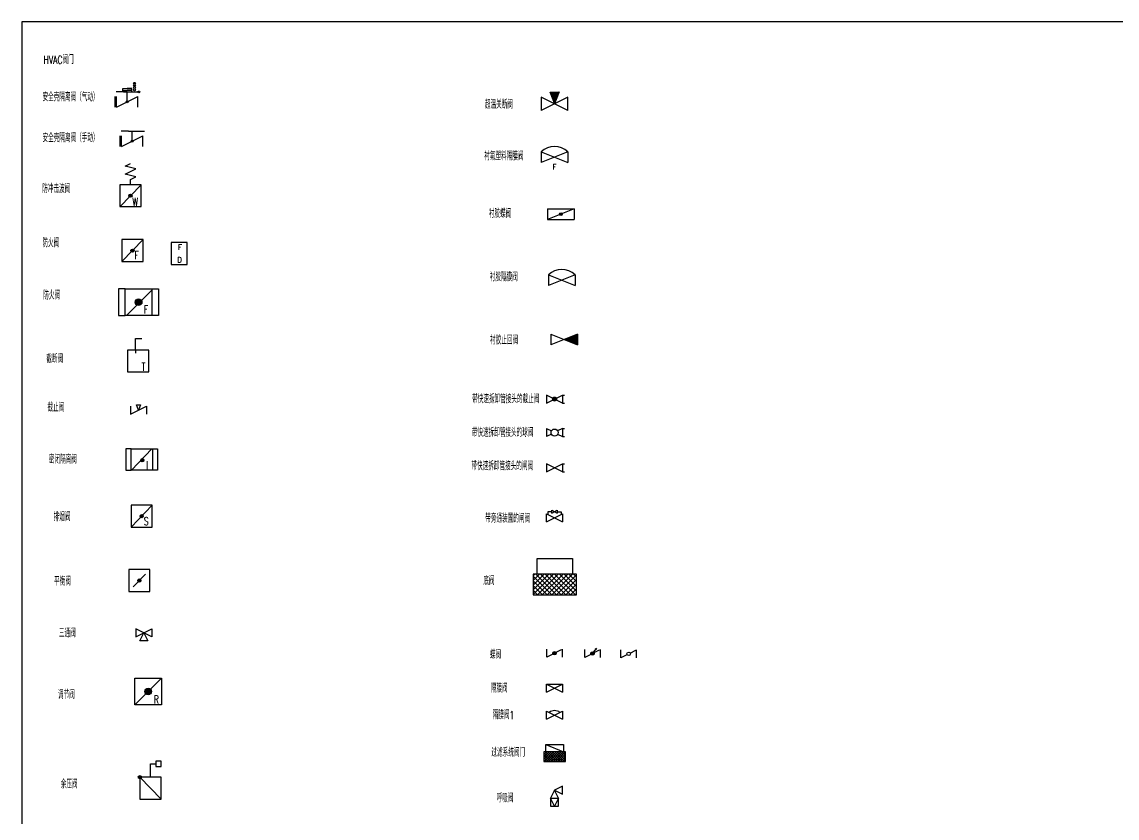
# Model space of a CAD drawing. Header units: millimetres. Extents: x -27 to 1485, y -28 to 650.
# Drawn here: x -27.5 to 383.1, y 248.1 to 546.5 of the extents above; entities that cross this region are included whole.
import ezdxf

# ---------------------------------------------------------------- set-up
doc = ezdxf.new("R2010")
doc.units = ezdxf.units.MM
doc.linetypes.add('HIDDEN2', pattern=[0.1875, 0.125, -0.0625])
for name, color, linetype in [('H_机械', 7, 'Continuous'), ('H_阀门', 7, 'Continuous'), ('系统阀门', 1, 'Continuous')]:
    doc.layers.add(name, color=color, linetype=linetype)
doc.layers.add('未打印', color=41, linetype='HIDDEN2', plot=False)
doc.styles.add('HZ', font='txt_____.ttf', dxfattribs={"width": 0.8, "height": 3, "bigfont": 'hztxtc.shx'})
doc.styles.add('ROMAND', font='romand.shx', dxfattribs={"width": 0.7, "height": 3, "bigfont": 'gbcbig.shx'})
doc.styles.get("Standard").update_dxf_attribs({"font": 'txt', "bigfont": 'gbcbig.shx'})

# ---------------------------------------------------------------- blocks, each defined once
blk = doc.blocks.new('安全壳隔离阀气动')
at = {"color": 0}
for p, q in [((-1.58, 4.17), (-1.58, 4.96)), ((-1.58, 4.96), (1.79, 4.96)), ((-1.58, 4.32), (0, 4.32)), ((-1.58, 3.73), (-1.58, 4.32)), ((1.79, 4.96), (0, 4.96)), ((1.79, 4.32), (0, 4.32)), ((1.79, 4.17), (1.79, 4.96)), ((1.79, 3.73), (1.79, 4.32)), ((-4.45, -2), (-4.45, 2)), ((-1.39, 3.73), (-4.07, 3.73)), ((-4, -2), (4, 2)), ((-4, -2), (-4, 2)), ((-1.39, 3.73), (1.39, 3.73)), ((0, 0), (0, 3.73)), ((1.39, 3.73), (4.62, 3.73)), ((4, -2), (4, 2))]:
    blk.add_line(p, q, dxfattribs=at)
for centre, radius in [((2.77, 6.96), 0.343), ((2.77, 6.17), 0.343), ((2.77, 5.38), 0.343), ((2.77, 4.49), 0.343), ((0, 0), 0.397), ((4.41, 3.73), 0.343)]:
    blk.add_circle(centre, radius, dxfattribs=at)
blk = doc.blocks.new('安全壳隔离阀手动')
at = {"color": 0}
for p, q in [((-4.45, -2), (-4.45, 2)), ((-1.39, 3.73), (-4.07, 3.73)), ((-4, -2), (-4, 2)), ((-4, -2), (4, 2)), ((-1.39, 3.73), (1.39, 3.73)), ((0, 0), (0, 3.73)), ((1.39, 3.73), (4.62, 3.73)), ((4, -2), (4, 2))]:
    blk.add_line(p, q, dxfattribs=at)
blk.add_circle((0, 0), 0.397, dxfattribs=at)
blk = doc.blocks.new('CNPE暖通防冲击波阀')
at = {"linetype": 'ByBlock', "lineweight": -2}
h = blk.add_hatch(color=0, dxfattribs=at)
h.dxf.hatch_style = 1
h.paths.add_polyline_path([(0.42, 0.43, 0.661181), (-0.6, 0, 0.203962), (-0.42, -0.43)])
h.paths.add_polyline_path([(0.6, 0, 0.203962), (0.42, 0.43), (-0.42, -0.43, 0.661181)])
at = {"color": 0, "linetype": 'ByBlock'}
for p, q in [((-2.01, 11.1), (-0.01, 12.1)), ((1.99, 10.1), (-2.01, 11.1)), ((-2.01, 8.1), (1.99, 10.1)), ((1.99, 7.1), (-2.01, 8.1)), ((-0.01, 6.1), (1.99, 7.1)), ((-0.01, 4.1), (-0.01, 6.1))]:
    blk.add_line(p, q, dxfattribs=at)
at = {"color": 0, "linetype": 'ByBlock', "lineweight": -2}
for p, q in [((3.97, 4.1), (-3.97, 4.1)), ((-3.97, -4.12), (3.97, 4.1)), ((-3.97, 4.1), (-3.97, -4.1)), ((3.97, -4.1), (3.97, 4.1)), ((-3.97, -4.1), (3.97, -4.1))]:
    blk.add_line(p, q, dxfattribs=at)
blk.add_circle((0, 0), 0.6, dxfattribs=at)
at = {"color": 0, "linetype": 'ByBlock', "lineweight": -2, "style": 'ROMAND', "width": 0.7, "flags": 8}
blk.add_attdef('PNPAttribute0', (0.73, -3.74), '', height=3, dxfattribs=at)
blk = doc.blocks.new('CNPE暖通防火阀VAF')
at = {"linetype": 'ByBlock', "lineweight": -2}
h = blk.add_hatch(color=0, dxfattribs=at)
h.dxf.hatch_style = 1
h.paths.add_polyline_path([(0.42, 0.43, 0.661181), (-0.6, 0, 0.203962), (-0.42, -0.43)])
h.paths.add_polyline_path([(0.6, 0, 0.203962), (0.42, 0.43), (-0.42, -0.43, 0.661181)])
at = {"color": 0, "linetype": 'ByBlock', "lineweight": -2}
for p, q in [((3.97, 4.1), (-3.97, 4.1)), ((-3.97, -4.1), (3.97, 4.1)), ((-3.97, 4.1), (-3.97, -4.1)), ((3.97, -4.1), (3.97, 4.1)), ((-3.97, -4.1), (3.97, -4.1))]:
    blk.add_line(p, q, dxfattribs=at)
blk.add_circle((0, 0), 0.6, dxfattribs=at)
at = {"color": 0, "linetype": 'ByBlock', "lineweight": -2, "style": 'ROMAND', "width": 0.7, "flags": 8}
blk.add_attdef('PNPAttribute0', (0.77, -3.24), '', height=3, dxfattribs=at)
blk = doc.blocks.new('CNPE暖通防火阀VAF1')
at = {"color": 0, "linetype": 'ByBlock', "lineweight": -2}
for p, q in [((3, 4.12), (-3, 4.12)), ((-3, 4.12), (-3, -4.12)), ((3, -4.12), (3, 4.12)), ((-3, -4.12), (3, -4.12))]:
    blk.add_line(p, q, dxfattribs=at)
at = {"color": 0, "linetype": 'ByBlock', "lineweight": -2, "style": 'HZ', "flags": 8}
for tag, p in [('PNPAttribute0', (-0.48, 1.38)), ('PNPAttribute1', (-0.71, -3.38))]:
    blk.add_attdef(tag, p, '', height=2, dxfattribs=at)
blk = doc.blocks.new('防火隔离阀')
at = {"color": 0}
for p, q in [((-7.74, 5.26), (-7.74, -4.74)), ((-5.24, 5.26), (-7.74, 5.26)), ((-5.24, 5.26), (4.76, 5.26)), ((-5.24, -4.74), (-5.24, 5.26)), ((-4.76, -4.74), (4.76, 4.74)), ((4.76, 5.26), (4.76, -4.74)), ((4.76, 5.26), (7.26, 5.26)), ((7.26, 5.26), (7.26, -4.74)), ((-7.74, -4.74), (-5.24, -4.74)), ((4.76, -4.74), (-5.24, -4.74)), ((7.26, -4.74), (4.76, -4.74))]:
    blk.add_line(p, q, dxfattribs=at)
for radius in [1.25, 1.12, 1, 0.875, 0.75, 0.625, 0.5, 0.375, 0.25, 0.125]:
    blk.add_circle((-0.24, 0.26), radius, dxfattribs=at)
at = {"color": 0, "linetype": 'ByBlock', "lineweight": -2, "style": 'ROMAND', "width": 0.7, "flags": 8}
blk.add_attdef('PNPAttribute0', (1.7, -4.01), '', height=3, dxfattribs=at)
blk = doc.blocks.new('CNPE暖通隔离阀VAI1')
for p, q in [((-1.01, 4.31), (-1.01, 8.41)), ((-1.01, 8.41), (1.3, 8.41)), ((-1.01, 4.31), (-1.01, 2.97))]:
    blk.add_line(p, q)
at = {"color": 0, "linetype": 'ByBlock', "lineweight": -2}
for p, q in [((3.97, 4.1), (-3.97, 4.1)), ((-3.97, 4.1), (-3.97, -4.1)), ((3.97, -4.1), (3.97, 4.1)), ((-3.97, -4.1), (3.97, -4.1))]:
    blk.add_line(p, q, dxfattribs=at)
at = {"color": 0, "linetype": 'ByBlock', "lineweight": -2, "style": 'ROMAND', "width": 0.7, "flags": 8}
blk.add_attdef('PNPAttribute0', (1.22, -3.7), '', height=3, dxfattribs=at)
blk = doc.blocks.new('CNPE截止阀')
at = {"color": 0, "linetype": 'ByBlock', "lineweight": -2}
for p, q in [((-3, 1.5), (-3, -1.5)), ((-3, -1.5), (3, 1.5)), ((0, 0), (-0.74, 1.96)), ((-0.74, 1.96), (0.75, 1.96)), ((0.75, 1.96), (0, 0)), ((3, 1.5), (3, -1.5))]:
    blk.add_line(p, q, dxfattribs=at)
blk = doc.blocks.new('CNPE暖通密闭隔离阀')
at = {"linetype": 'ByBlock', "lineweight": -2}
h = blk.add_hatch(color=0, dxfattribs=at)
h.dxf.hatch_style = 1
h.paths.add_polyline_path([(0.63, 0.19, 0.661181), (-0.38, -0.25, 0.203962), (-0.2, -0.68)])
h.paths.add_polyline_path([(0.82, -0.25, 0.203962), (0.63, 0.19), (-0.2, -0.68, 0.661181)])
at = {"color": 0, "linetype": 'ByBlock', "lineweight": -2}
for p, q in [((-5.98, 3.99), (-5.98, -3.99)), ((-3.99, 3.99), (-5.98, 3.99)), ((-3.99, 3.99), (3.99, 3.99)), ((-3.99, -3.99), (-3.99, 3.99)), ((-3.85, -3.99), (3.83, 3.99)), ((3.99, 3.99), (3.99, -3.99)), ((3.99, 3.99), (5.98, 3.99)), ((5.98, 3.99), (5.98, -3.99)), ((-5.98, -3.99), (-3.99, -3.99)), ((3.99, -3.99), (-3.99, -3.99)), ((5.98, -3.99), (3.99, -3.99))]:
    blk.add_line(p, q, dxfattribs=at)
blk.add_circle((0.22, -0.25), 0.6, dxfattribs=at)
at = {"color": 0, "linetype": 'ByBlock', "lineweight": -2, "style": 'ROMAND', "width": 0.7, "flags": 8}
blk.add_attdef('PNPAttribute0', (1.66, -3.61), '', height=3, dxfattribs=at)
blk = doc.blocks.new('CNPE暖通排烟阀')
at = {"linetype": 'ByBlock', "lineweight": -2}
h = blk.add_hatch(color=0, dxfattribs=at)
h.dxf.hatch_style = 1
h.paths.add_polyline_path([(0.42, 0.43, 0.661181), (-0.6, 0, 0.203962), (-0.42, -0.43)])
h.paths.add_polyline_path([(0.6, 0, 0.203962), (0.42, 0.43), (-0.42, -0.43, 0.661181)])
at = {"color": 0, "linetype": 'ByBlock', "lineweight": -2}
for p, q in [((3.97, 4.1), (-3.97, 4.1)), ((-3.97, -4.1), (3.97, 4.1)), ((-3.97, 4.1), (-3.97, -4.1)), ((3.97, -4.1), (3.97, 4.1)), ((-3.97, -4.1), (3.97, -4.1))]:
    blk.add_line(p, q, dxfattribs=at)
blk.add_circle((0, 0), 0.6, dxfattribs=at)
at = {"color": 0, "linetype": 'ByBlock', "lineweight": -2, "style": 'ROMAND', "width": 0.7, "flags": 8}
blk.add_attdef('PNPAttribute0', (0.81, -3.42), '', height=3, dxfattribs=at)
blk = doc.blocks.new('CNPE暖通平衡阀VAR')
at = {"linetype": 'ByBlock', "lineweight": -2}
h = blk.add_hatch(color=0, dxfattribs=at)
h.dxf.hatch_style = 1
h.paths.add_polyline_path([(0.42, 0.43, 0.661181), (-0.6, 0, 0.203962), (-0.42, -0.43)])
h.paths.add_polyline_path([(0.6, 0, 0.203962), (0.42, 0.43), (-0.42, -0.43, 0.661181)])
at = {"color": 0, "linetype": 'ByBlock', "lineweight": -2}
for p, q in [((3.88, 4.12), (-3.88, 4.12)), ((-3.88, 4.12), (-3.88, -4.12)), ((3.88, -4.12), (3.88, 4.12)), ((-2.29, -2.38), (2.29, 2.38)), ((-3.88, -4.12), (3.88, -4.12))]:
    blk.add_line(p, q, dxfattribs=at)
blk.add_circle((0, 0), 0.6, dxfattribs=at)
blk = doc.blocks.new('CNPE三通阀')
at = {"color": 0, "linetype": 'ByBlock', "lineweight": -2}
for p, q in [((-3, 1.5), (-3, -1.5)), ((0, 0), (-3, 1.5)), ((-3, -1.5), (0, 0)), ((-1.5, -3), (0, 0)), ((0, 0), (3, 1.5)), ((3, -1.5), (0, 0)), ((0, 0), (1.5, -3)), ((3, 1.5), (3, -1.5)), ((1.5, -3), (-1.5, -3))]:
    blk.add_line(p, q, dxfattribs=at)
blk = doc.blocks.new('调节阀')
at = {"color": 0}
for p, q in [((-5, 5), (5, 5)), ((-5, -5), (5, 5)), ((-5, -5), (-5, 5)), ((5, 5), (5, -5)), ((5, -5), (-5, -5))]:
    blk.add_line(p, q, dxfattribs=at)
for radius in [1.25, 1.12, 1, 0.875, 0.75, 0.625, 0.5, 0.375, 0.25, 0.125]:
    blk.add_circle((0, 0), radius, dxfattribs=at)
at = {"color": 0, "linetype": 'ByBlock', "lineweight": -2, "style": 'ROMAND', "width": 0.7, "flags": 8}
blk.add_attdef('PNPAttribute0', (2.09, -4.51), '', height=3, dxfattribs=at)
blk = doc.blocks.new('CNPE暖通余压阀')
at = {"linetype": 'ByBlock', "lineweight": -2}
h = blk.add_hatch(color=0, dxfattribs=at)
h.dxf.hatch_style = 1
h.paths.add_polyline_path([(-3.55, 4.53, 0.661181), (-4.57, 4.1, 0.203962), (-4.38, 3.67)])
h.paths.add_polyline_path([(-3.37, 4.1, 0.203962), (-3.55, 4.53), (-4.38, 3.67, 0.661181)])
at = {"color": 0, "linetype": 'ByBlock', "lineweight": -2}
for p, q in [((0, 9.1), (2, 9.1)), ((0, 4.1), (0, 9.1)), ((2, 10.1), (2, 8.1)), ((4, 10.1), (2, 10.1)), ((4, 8.1), (4, 10.1)), ((2, 8.1), (4, 8.1)), ((3.97, 4.1), (-3.97, 4.1)), ((-3.97, 4.1), (-3.97, -4.1)), ((-3.97, 4.1), (3.97, -4.1)), ((3.97, -4.1), (3.97, 4.1)), ((-3.97, -4.1), (3.97, -4.1))]:
    blk.add_line(p, q, dxfattribs=at)
blk.add_circle((-3.97, 4.1), 0.6, dxfattribs=at)
blk = doc.blocks.new('超温关断阀')
blk.add_hatch(color=256).paths.add_polyline_path([(1.71, 4.56), (-1.71, 4.56), (0, 0)])
for p, q in [((-1.71, 4.56), (0, 0)), ((1.71, 4.56), (0, 0)), ((-5, 2.5), (-5, -2.5)), ((5, 2.5), (-5, -2.5)), ((5, -2.5), (-5, 2.5)), ((5, -2.5), (5, 2.5))]:
    blk.add_line(p, q)
blk = doc.blocks.new('衬氟塑料隔膜阀')
at = {"ltscale": 0.7}
for p, q in [((-5, 2), (-5, -2)), ((-5, 2), (5, -2)), ((5, 2), (-5, -2)), ((5, 2), (5, -2))]:
    blk.add_line(p, q, dxfattribs=at)
blk.add_arc((0, -3.5), 7.43, 47.7394, 132.2606)
at = {"ltscale": 0.7, "width": 0.75, "flags": 8}
blk.add_attdef('PNPAttribute0', (-0.63, -4.71), '', height=2, dxfattribs=at)
blk = doc.blocks.new('衬胶蝶阀')
h = blk.add_hatch(color=256)
h.paths.add_polyline_path([(0.5, 0, 0.095415), (0.46, 0.19), (-0.46, -0.19, 0.825793)])
h.paths.add_polyline_path([(-0.5, 0, 0.095415), (-0.46, -0.19), (0.46, 0.19, 0.825793)])
at = {"ltscale": 0.7}
for p, q in [((-5, 2), (-5, -2)), ((5, 2), (-5, -2)), ((5, 2), (5, -2))]:
    blk.add_line(p, q, dxfattribs=at)
for p, q in [((-5, 2), (5, 2)), ((-5, -2), (5, -2))]:
    blk.add_line(p, q)
blk.add_circle((0, 0), 0.5)
blk = doc.blocks.new('衬胶隔膜阀')
at = {"ltscale": 0.7}
for p, q in [((-5, 2), (-5, -2)), ((-5, 2), (5, -2)), ((5, 2), (-5, -2)), ((5, 2), (5, -2))]:
    blk.add_line(p, q, dxfattribs=at)
blk.add_arc((0, -3.5), 7.43, 47.7394, 132.2606)
blk = doc.blocks.new('衬胶止回阀')
blk.add_hatch(color=256).paths.add_polyline_path([(5, -2), (5, 2), (0, 0)])
at = {"ltscale": 0.7}
for p, q in [((-5, 2), (-5, -2)), ((-5, 2), (5, -2)), ((5, 2), (-5, -2)), ((5, 2), (5, -2))]:
    blk.add_line(p, q, dxfattribs=at)
blk = doc.blocks.new('带快速拆卸管接头的截止阀')
at = {"linetype": 'ByBlock', "lineweight": -2}
h = blk.add_hatch(color=0, dxfattribs=at)
h.paths.add_polyline_path([(0, 0), (-0.67, -0.34, 0.791418), (0.75, 0, 0.284079), (0.34, 0.67)])
h.paths.add_polyline_path([(0.34, 0.67, 0.236068), (-0.34, 0.67), (0, 0)])
h.paths.add_polyline_path([(-0.34, 0.67, 0.162278), (-0.67, 0.34), (0, 0)], flags=16)
h.paths.add_polyline_path([(-0.67, 0.34, 0.116434), (-0.75, 0, 0.116434), (-0.67, -0.34), (0, 0)])
blk.add_hatch(color=0, dxfattribs=at).paths.add_polyline_path([(0.34, 0.67, 0.236068), (-0.34, 0.67), (0, 0)])
at = {"color": 0, "linetype": 'ByBlock', "lineweight": -2}
for p, q in [((-3, -1.5), (3, 1.5)), ((3, -1.5), (-3, 1.5)), ((-3, 1.5), (-3, -1.5)), ((3, 1.5), (3.75, 1.5)), ((3, 1.5), (3, -1.5)), ((3, -1.5), (3.75, -1.5))]:
    blk.add_line(p, q, dxfattribs=at)
blk.add_circle((0, 0), 0.75, dxfattribs=at)
blk = doc.blocks.new('带快速拆卸管接头的球阀')
for p, q in [((-3, 1.5), (-3, -1.5)), ((-3, 1.5), (-1.17, 0.59)), ((3, 1.5), (1.17, 0.59)), ((3, 1.5), (3, -1.5)), ((3, 1.5), (3.75, 1.5)), ((-1.17, -0.59), (-3, -1.5)), ((1.17, -0.59), (3, -1.5)), ((3, -1.5), (3.75, -1.5))]:
    blk.add_line(p, q)
blk.add_circle((0, 0), 1.31)
blk = doc.blocks.new('带快速拆卸管接头的闸阀')
at = {"color": 0, "linetype": 'ByBlock', "lineweight": -2}
for p, q in [((-3, -1.5), (3, 1.5)), ((3, -1.5), (-3, 1.5)), ((-3, 1.5), (-3, -1.5)), ((3, 1.5), (3.75, 1.5)), ((3, 1.5), (3, -1.5)), ((3, -1.5), (3.75, -1.5))]:
    blk.add_line(p, q, dxfattribs=at)
blk = doc.blocks.new('带旁通装置的阀门')
at = {"color": 0, "linetype": 'ByBlock', "lineweight": -2}
for p, q in [((-3, 1.5), (3, -1.5)), ((-3, -1.5), (3, 1.5)), ((-3, -1.5), (-3, 1.5)), ((-1.07, 2.36), (-2.49, 2.36)), ((-2.49, 2.36), (-2.49, 1.24)), ((-1.07, 2.89), (1.03, 1.84)), ((-1.07, 1.84), (-1.07, 2.89)), ((-1.07, 1.84), (1.03, 2.89)), ((1.03, 2.89), (1.03, 1.84)), ((1.03, 2.36), (2.49, 2.36)), ((2.49, 2.36), (2.49, 1.24)), ((3, 1.5), (3, -1.5))]:
    blk.add_line(p, q, dxfattribs=at)
blk = doc.blocks.new('sumpfil2')
for p, q in [((-6.56, 0), (-6.56, 5.78)), ((-6.56, 5.78), (6.69, 5.78)), ((6.69, 5.78), (6.69, 0)), ((-8.06, 0), (-8.06, -7.78)), ((8.19, 0), (-8.06, 0)), ((8.19, -7.78), (8.19, 0)), ((-8.06, -7.78), (8.19, -7.78))]:
    blk.add_line(p, q)
at = {"color": 0}
for p, q in [((-0.35, 0), (-8.06, -7.71)), ((-2.12, 0), (-8.06, -5.94)), ((-3.88, 0), (-8.06, -4.17)), ((-5.65, 0), (-8.06, -2.41)), ((-7.42, 0), (-8.06, -0.64)), ((-8.06, -0.75), (-1.03, -7.78)), ((-8.06, -2.51), (-2.79, -7.78)), ((-7.04, 0), (0.74, -7.78)), ((1.42, 0), (-6.36, -7.78)), ((-5.27, 0), (2.51, -7.78)), ((3.19, 0), (-4.59, -7.78)), ((-3.5, 0), (4.28, -7.78)), ((4.95, 0), (-2.82, -7.78)), ((-1.73, 0), (6.04, -7.78)), ((6.72, 0), (-1.06, -7.78)), ((0.03, 0), (7.81, -7.78)), ((8.19, -0.3), (0.71, -7.78)), ((1.8, 0), (8.19, -6.39)), ((8.19, -2.06), (2.48, -7.78)), ((3.57, 0), (8.19, -4.63)), ((8.19, -3.83), (4.25, -7.78)), ((5.34, 0), (8.19, -2.86)), ((7.1, 0), (8.19, -1.09)), ((-8.06, -4.28), (-4.56, -7.78)), ((-8.06, -6.05), (-6.33, -7.78)), ((8.19, -5.6), (6.01, -7.78)), ((8.19, -7.37), (7.78, -7.78))]:
    blk.add_line(p, q, dxfattribs=at)
blk = doc.blocks.new('蝶阀')
at = {"linetype": 'ByBlock', "lineweight": -2}
h = blk.add_hatch(color=0, dxfattribs=at)
h.paths.add_polyline_path([(0.58, 0.3, 0.786172), (-0.65, 0, 0.114469), (-0.58, -0.29)])
h.paths.add_polyline_path([(-0.58, -0.29, 0.794577), (0.65, 0, 0.119713), (0.58, 0.3)])
at = {"color": 0, "linetype": 'ByBlock', "lineweight": -2}
for p, q in [((-3.02, 1.5), (-3.02, -1.5)), ((-2.78, -1.39), (2.67, 1.35)), ((2.98, -1.5), (2.98, 1.5))]:
    blk.add_line(p, q, dxfattribs=at)
blk.add_circle((0, 0), 0.65, dxfattribs=at)
blk = doc.blocks.new('CNPE带引漏接管的蝶阀')
at = {"linetype": 'ByBlock', "lineweight": -2}
h = blk.add_hatch(color=0, dxfattribs=at)
h.paths.add_polyline_path([(0.58, 0.3, 0.786172), (-0.65, 0, 0.114469), (-0.58, -0.29)])
h.paths.add_polyline_path([(-0.58, -0.29, 0.794577), (0.65, 0, 0.119713), (0.58, 0.3)])
h = blk.add_hatch(color=0, dxfattribs=at)
h.paths.add_polyline_path([(1.5, 1.88), (1.04, 1.48), (1.13, 1.41)])
h.paths.add_polyline_path([(1.5, 1.88), (1.13, 1.41), (1.22, 1.34)])
at = {"color": 0, "linetype": 'ByBlock', "lineweight": -2}
for p, q in [((-3.02, 1.5), (-3.02, -1.5)), ((-2.78, -1.39), (2.67, 1.35)), ((0, 0), (1.5, 1.88)), ((1.5, 1.88), (1.04, 1.48)), ((1.5, 1.88), (1.22, 1.34)), ((2.98, -1.5), (2.98, 1.5))]:
    blk.add_line(p, q, dxfattribs=at)
blk.add_circle((0, 0), 0.65, dxfattribs=at)
blk = doc.blocks.new('蝶阀（空心）')
at = {"color": 0, "linetype": 'ByBlock', "lineweight": -2}
for p, q in [((-3.02, 1.5), (-3.02, -1.5)), ((0.58, 0.3), (2.67, 1.35)), ((2.98, -1.5), (2.98, 1.5)), ((-2.78, -1.39), (-0.58, -0.29))]:
    blk.add_line(p, q, dxfattribs=at)
blk.add_circle((0, 0), 0.65, dxfattribs=at)
blk = doc.blocks.new('隔膜阀2')
at = {"color": 0, "linetype": 'ByBlock', "lineweight": -2}
for p, q in [((-2.99997, -1.499985), (2.99997, 1.499985)), ((-2.99997, 1.499985), (2.99997, -1.499985)), ((-2.99997, 1.499985), (2.99997, 1.499985)), ((-2.99997, -1.499985), (-2.99997, 1.499985)), ((2.99997, 1.499985), (2.99997, -1.499985))]:
    blk.add_line(p, q, dxfattribs=at)
blk = doc.blocks.new('隔膜阀1')
at = {"color": 0, "linetype": 'ByBlock', "lineweight": -2}
for p, q in [((-3, 1.5), (3, -1.5)), ((-3, -1.5), (3, 1.5)), ((-3, -1.5), (-3, 1.5)), ((3, 1.5), (3, -1.5))]:
    blk.add_line(p, q, dxfattribs=at)
blk.add_arc((0, -1.58), 3.28, 52.1107, 127.8381, dxfattribs=at)
blk = doc.blocks.new('CNPE过滤阀门')
at = {"color": 0}
for p, q in [((-3.31, -2.74), (-3.31, 0)), ((-3.31, 0), (3.31, 0)), ((3.31, 0), (3.31, -2.74)), ((-0.21, -2.74), (-4.06, -6.41)), ((-1.09, -2.74), (-4.06, -5.57)), ((-1.98, -2.74), (-4.06, -4.73)), ((-2.86, -2.74), (-4.06, -3.89)), ((-3.74, -2.74), (-4.06, -3.05)), ((-4.06, -2.74), (-4.06, -6.44)), ((4.06, -2.74), (-4.06, -2.74)), ((-4.06, -3.1), (-0.55, -6.44)), ((-4.06, -3.94), (-1.43, -6.44)), ((-3.55, -2.74), (0.34, -6.44)), ((0.68, -2.74), (-3.21, -6.44)), ((-2.67, -2.74), (1.22, -6.44)), ((1.56, -2.74), (-2.33, -6.44)), ((-1.78, -2.74), (2.1, -6.44)), ((2.44, -2.74), (-1.45, -6.44)), ((-0.9, -2.74), (2.99, -6.44)), ((3.33, -2.74), (-0.56, -6.44)), ((-0.02, -2.74), (3.87, -6.44)), ((4.06, -2.89), (0.32, -6.44)), ((0.87, -2.74), (4.06, -5.78)), ((4.06, -3.72), (1.21, -6.44)), ((1.75, -2.74), (4.06, -4.94)), ((2.63, -2.74), (4.06, -4.1)), ((3.52, -2.74), (4.06, -3.26)), ((4.06, -6.44), (4.06, -2.74)), ((-4.06, -4.78), (-2.31, -6.44)), ((-4.06, -5.62), (-3.2, -6.44)), ((-4.06, -6.44), (4.06, -6.44)), ((4.06, -4.56), (2.09, -6.44)), ((4.06, -5.4), (2.97, -6.44)), ((4.06, -6.24), (3.86, -6.44))]:
    blk.add_line(p, q, dxfattribs=at)
blk.add_line((-3.31, 0), (3.31, -2.74))
blk = doc.blocks.new('CNPE系统呼吸阀')
at = {"color": 0, "linetype": 'ByBlock', "lineweight": -2}
for p, q in [((0, 0), (-1.5, -3)), ((3, 1.5), (0, 0)), ((0, 0), (3, -1.5)), ((1.5, -3), (0, 0)), ((3, -1.5), (3, 1.5)), ((-1.5, -3), (1.5, -3)), ((-1.5, -3), (-1.5, -6)), ((0, -6), (-1.5, -3)), ((1.5, -3), (0, -6)), ((1.5, -6), (1.5, -3)), ((-1.5, -6), (1.5, -6))]:
    blk.add_line(p, q, dxfattribs=at)

msp = doc.modelspace()

# ---------------------------------------------------------------- linework, layer by layer
at = {"layer": '未打印'}
msp.add_lwpolyline([(-27.49, -27.5), (778.51, -27.5), (778.51, 546.5), (-27.49, 546.5)], close=True, dxfattribs=at)

# ---------------------------------------------------------------- block references
at = {"linetype": 'ByBlock'}
ref = msp.add_blockref('CNPE暖通防冲击波阀', (13.19, 481.37), dxfattribs=at)
ref.add_attrib('PNPAttribute0', 'W', (13.92, 477.63), dxfattribs={"color": 0, "linetype": 'ByBlock', "lineweight": -2, "height": 3, "style": 'ROMAND', "width": 0.7})
ref = msp.add_blockref('防火隔离阀', (16.5, 441.23))
ref.add_attrib('PNPAttribute0', 'F', (18.2, 437.21), dxfattribs={"color": 0, "linetype": 'ByBlock', "lineweight": -2, "height": 3, "style": 'ROMAND', "width": 0.7})
for name, p in [('衬胶止回阀', (175.76, 427.44)), ('sumpfil2', (172.18, 339.58))]:
    msp.add_blockref(name, p)
ref = msp.add_blockref('CNPE暖通密闭隔离阀', (17.42, 382.47), dxfattribs=at)
ref.add_attrib('PNPAttribute0', 'I', (19.08, 378.86), dxfattribs={"color": 0, "linetype": 'ByBlock', "lineweight": -2, "height": 3, "style": 'ROMAND', "width": 0.7})
ref = msp.add_blockref('CNPE暖通排烟阀', (17.42, 361.27), dxfattribs=at)
ref.add_attrib('PNPAttribute0', 'S', (18.23, 357.85), dxfattribs={"color": 0, "linetype": 'ByBlock', "lineweight": -2, "height": 3, "style": 'ROMAND', "width": 0.7})
at = {"layer": 'H_机械'}
msp.add_blockref('CNPE暖通余压阀', (20.7, 259.34), dxfattribs=at)
at = {"layer": 'H_阀门'}
for name, p in [('安全壳隔离阀气动', (11.97, 516.53)), ('安全壳隔离阀手动', (13.84, 501.81)), ('CNPE暖通平衡阀VAR', (16.53, 337.13))]:
    msp.add_blockref(name, p, dxfattribs=at)
ref = msp.add_blockref('CNPE暖通防火阀VAF', (13.94, 460.79), dxfattribs=at)
ref.add_attrib('PNPAttribute0', 'F', (14.7, 457.54), dxfattribs={"layer": '0', "color": 0, "linetype": 'ByBlock', "lineweight": -2, "height": 3, "style": 'ROMAND', "width": 0.7})
ref = msp.add_blockref('CNPE暖通防火阀VAF1', (31.44, 459.69), dxfattribs=at)
ref.add_attrib('PNPAttribute0', 'F', (30.96, 461.07), dxfattribs={"layer": '0', "color": 0, "linetype": 'ByBlock', "lineweight": -2, "height": 2, "style": 'HZ'})
ref.add_attrib('PNPAttribute1', 'D', (30.73, 456.31), dxfattribs={"layer": '0', "color": 0, "linetype": 'ByBlock', "lineweight": -2, "height": 2, "style": 'HZ'})
ref = msp.add_blockref('CNPE暖通隔离阀VAI1', (16.11, 419.4), dxfattribs=at)
ref.add_attrib('PNPAttribute0', 'T', (17.34, 415.71), dxfattribs={"layer": '0', "color": 0, "linetype": 'ByBlock', "lineweight": -2, "height": 3, "style": 'ROMAND', "width": 0.7})
ref = msp.add_blockref('调节阀', (19.83, 295.56), dxfattribs=at)
ref.add_attrib('PNPAttribute0', 'R', (21.92, 291.05), dxfattribs={"layer": '0', "color": 0, "linetype": 'ByBlock', "lineweight": -2, "height": 3, "style": 'ROMAND', "width": 0.7})
at = {"layer": '系统阀门', "linetype": 'ByBlock'}
for name, p in [('超温关断阀', (172.18, 515.78)), ('衬胶蝶阀', (174.57, 474.43)), ('CNPE过滤阀门', (172.18, 275.71))]:
    msp.add_blockref(name, p, dxfattribs=at)
ref = msp.add_blockref('衬氟塑料隔膜阀', (172.18, 495.85), dxfattribs=at)
ref.add_attrib('PNPAttribute0', 'F', (171.55, 491.14), dxfattribs={"layer": '0', "ltscale": 0.7, "height": 2, "width": 0.75})
at = {"layer": '系统阀门'}
for name, p in [('衬胶隔膜阀', (174.86, 449.75)), ('带快速拆卸管接头的截止阀', (172.18, 405.17)), ('CNPE截止阀', (16.24, 401.02)), ('带快速拆卸管接头的球阀', (172.18, 392.6)), ('带快速拆卸管接头的闸阀', (172.18, 379.43)), ('带旁通装置的阀门', (172.18, 360.58)), ('CNPE三通阀', (18.16, 317.56)), ('蝶阀', (172.18, 309.89)), ('CNPE带引漏接管的蝶阀', (186.4, 309.77)), ('蝶阀（空心）', (199.98, 309.67)), ('隔膜阀2', (172.18, 296.81)), ('隔膜阀1', (172.18, 286.69)), ('CNPE系统呼吸阀', (172.18, 258.54))]:
    msp.add_blockref(name, p, dxfattribs=at)

# ---------------------------------------------------------------- texts
at = {"style": 'ROMAND', "width": 0.7}
for s, p in [('HVAC阀门', (-19.37, 530.79)), ('安全壳隔离阀（气动）', (-19.77, 516.76)), ('超温关断阀', (146.08, 514.01)), ('安全壳隔离阀（手动）', (-19.77, 501.46)), ('衬氟塑料隔膜阀', (145.84, 494.64)), ('防冲击波阀', (-19.87, 482.42)), ('衬胶蝶阀', (147.54, 473.1)), ('防火阀', (-19.81, 462.1)), ('衬胶隔膜阀', (147.89, 449.33)), ('防火阀', (-19.48, 442.49)), ('衬胶止回阀', (148.01, 425.66)), ('截断阀', (-18.36, 418.66)), ('带快速拆卸管接头的截止阀', (141.28, 403.61)), ('截止阀', (-17.9, 400.43)), ('带快速拆卸管接头的球阀', (141.15, 391.03)), ('密闭隔离阀', (-17.37, 380.99)), ('带快速拆卸管接头的闸阀', (141.04, 378.51)), ('排烟阀', (-15.58, 359.42)), ('带旁通装置的闸阀', (146.22, 358.86)), ('平衡阀', (-15.41, 335.29)), ('底阀', (145.51, 335.47)), ('三通阀', (-13.62, 315.85)), ('蝶阀', (147.93, 307.8)), ('调节阀', (-13.97, 292.79)), ('隔膜阀', (148.3, 295.19)), ('隔膜阀1', (148.97, 285.2)), ('过滤系统阀门', (148.52, 271.12)), ('余压阀', (-12.9, 259.24)), ('呼吸阀', (150.45, 254.02))]:
    msp.add_text(s, height=3, dxfattribs=at).set_placement(p)

doc.saveas('drawing.dxf')
